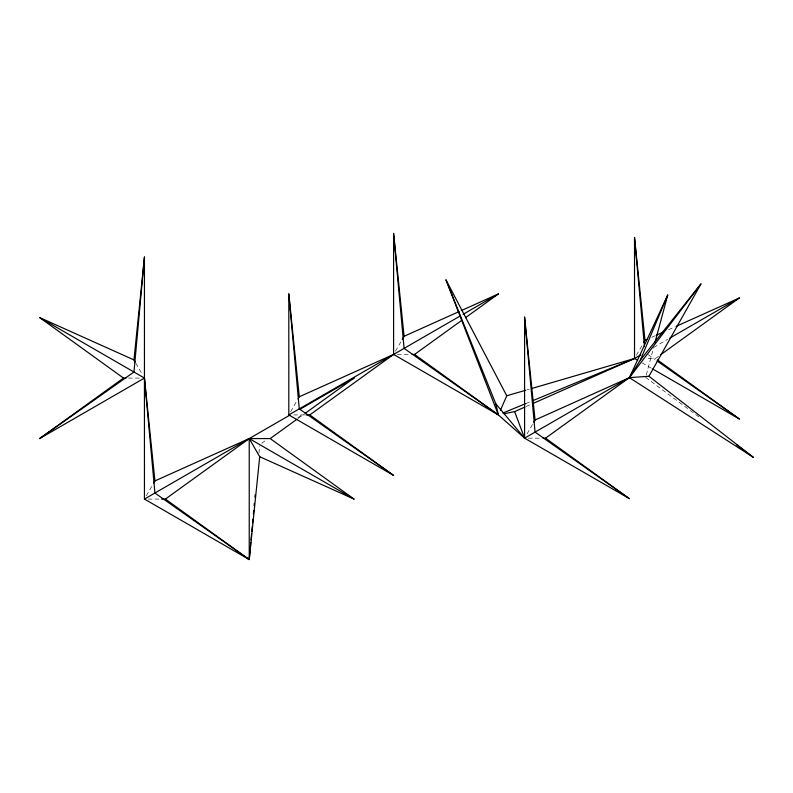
<?xml version="1.0" encoding="UTF-8"?>
<svg xmlns="http://www.w3.org/2000/svg" width="793" height="793" viewBox="0 0 793 793"><rect width="100%" height="100%" fill="white"/><g stroke="black" fill="none" stroke-linecap="round" stroke-linejoin="round"><path stroke-width="0.59" stroke-dasharray="3.96 2.97" d="M258.934 453.18L259.598 445.844M646.255 374.98L653.63 347.522M146.289 495.873L152.454 485.197M290.654 411.726L297.434 399.979M395.449 351.23L401.615 340.554M527.058 433.89L532.599 424.275M636.373 355.274L642.528 344.598M298.138 418.407L304.125 414.085M658.468 356.325L655.474 358.486L646.85 358.486M261.72 443.208L265.734 440.373M297.841 417.723L302.857 414.174M653.769 347.364L667.666 339.345M651.737 337.303L655.107 335.796M668.578 329.739L675.309 326.716M525.937 406.591L531.588 404.093M525.848 403.548L530.418 401.645M526.879 389.908L529.238 389.214M397.303 354.431L409.624 354.431M128.416 378.073L140.748 378.073M293.737 414.927L304.839 414.927M528.287 438.162L540.618 438.162M148.142 499.075L159.234 499.075M642.003 362.807L651.628 368.358M648.01 354.55L655.028 359.507M645.611 377.359L699.971 417.713M135.811 363.125L142.591 374.861"/><path stroke-width="1.19" d="M154.922 480.925L249.23 438.569L259.707 456.718L249.23 559.571L144.445 499.075L144.445 257.061L133.958 372.016L39.65 438.569L144.445 378.073L154.922 480.925L153.683 483.056M250.796 542.452L249.23 559.571L154.922 493.018L144.445 378.073L39.65 317.567L133.958 359.923L135.197 362.054M251.014 540.003L251.569 533.897M251.797 531.449L252.243 526.552M252.58 522.884L252.908 519.217M253.354 514.33L253.691 510.662M254.137 505.765L254.365 503.317M254.92 497.211L255.138 494.763M133.958 359.923L144.445 257.061M654.909 342.754L667.736 295.016L629.384 377.656L545.544 438.162L543.086 438.162M535.285 431.987L629.384 377.656L640.377 360.022L667.736 295.016M500.363 410.427L506.767 395.776L525.69 390.255M533.838 422.144L535.067 420.012L629.384 377.656L648.932 376.259L700.953 283.944L640.377 360.022M298.059 398.919L299.288 396.778L288.811 293.925L288.811 414.927L393.596 475.433L309.766 414.927L306.068 414.927M402.229 339.483L404.083 336.282L393.596 233.429L393.596 354.431L309.766 414.927M643.767 342.467L644.996 340.326L634.519 237.474L634.519 358.486L637.731 360.329M700.953 283.944L629.384 377.656L753.35 457.343L648.932 376.259M39.65 438.569L123.48 378.073L125.948 378.073M161.703 499.075L165.4 499.075L249.23 438.569L270.195 438.569L354.025 499.075L259.707 456.718M270.195 438.569L297.137 419.12M305.117 413.361L354.025 378.073L299.486 409.555M412.092 354.431L414.561 354.431L461.467 320.58M465.461 317.696L498.391 293.925L461.338 310.569M660.47 354.877L739.314 297.98L676.439 326.21M352.013 379.49L354.025 378.073M288.811 414.927L404.083 348.375L498.391 414.927L524.589 438.162L629.384 498.658L545.544 438.162M404.291 348.256L459.9 316.149M463.102 314.306L498.391 293.925M144.445 499.075L289.861 415.116M640.803 354.848L634.519 358.486L533.858 403.092M669.807 338.105L739.314 297.98M504.189 413.748L514.627 411.607L524.589 438.162L524.589 317.16L535.067 432.106L524.589 438.162L495.774 403.746L445.993 279.889L506.767 395.776M404.083 336.282L459.097 311.57M299.288 396.778L393.596 354.431L498.391 414.927L495.774 403.746M644.996 340.326L647.247 339.325M656.227 335.29L662.958 332.267M514.627 411.607L524.807 407.096M502.97 413.034L525.848 403.548M532.708 400.703L634.519 358.486L531.607 388.53M652.698 368.973L739.314 418.982L657.476 359.923M354.025 499.075L249.23 438.569L249.23 559.571L165.4 499.075M657.04 360.924L739.314 418.982M535.067 432.106L629.384 498.658M393.596 475.433L299.288 408.881L288.811 293.925M414.561 354.431L498.391 414.927L445.993 279.889M39.65 317.567L123.48 378.073M736.548 444.863L753.35 457.343M524.589 317.16L535.067 420.012M634.519 237.474L644.441 346.313M393.596 233.429L404.083 348.375"/></g></svg>
